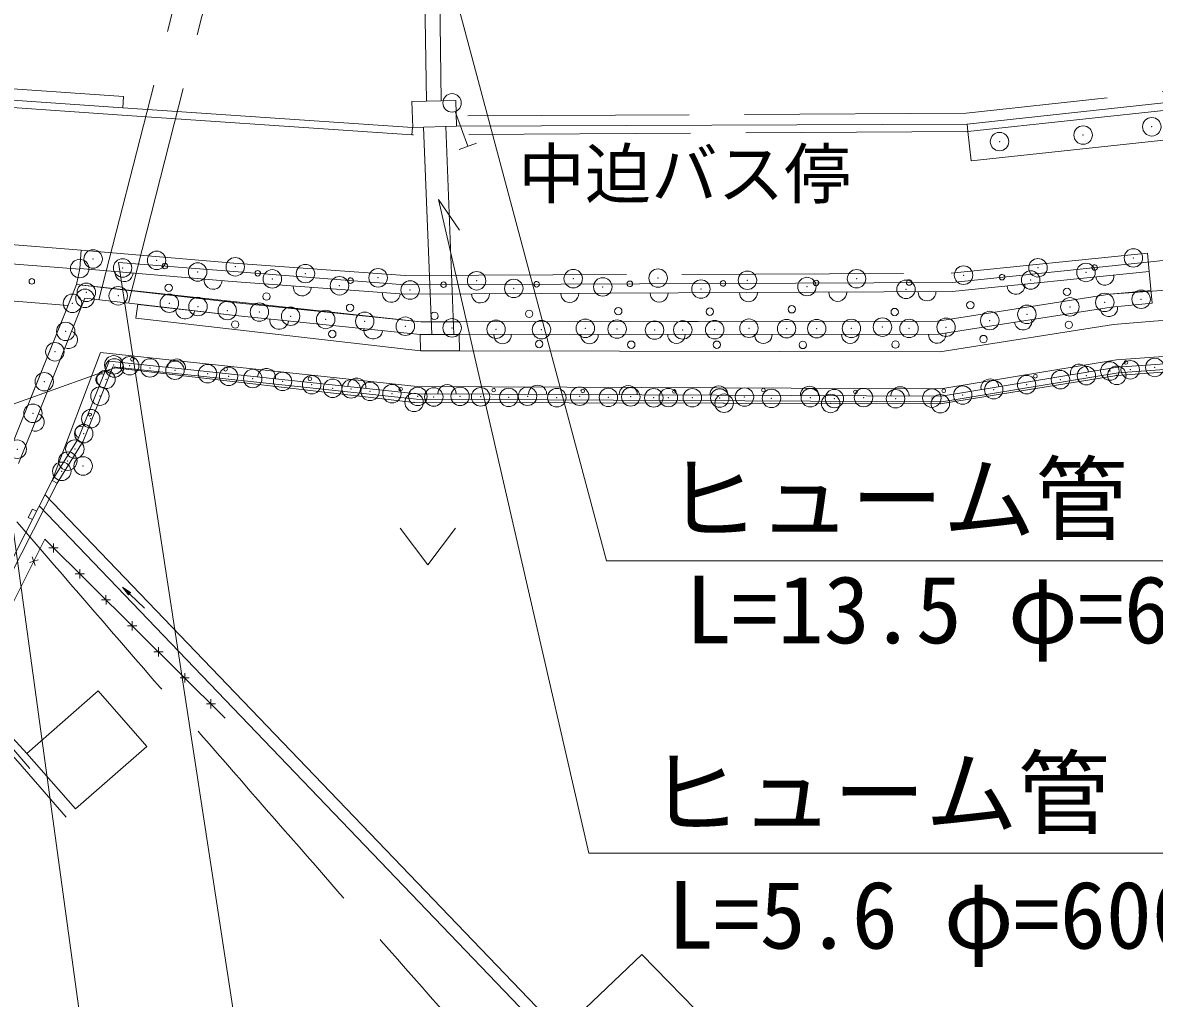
# Model space of a CAD drawing. Units: millimetres, scale not verified. Extents: x 40000 to 680001, y 20000 to 380001.
# Drawn here: x 275606 to 306263, y 288943 to 315360 of the extents above; entities that cross this region are included whole.
import ezdxf
from ezdxf.enums import TextEntityAlignment as Align

# ---------------------------------------------------------------- set-up
doc = ezdxf.new("R2010")
doc.units = ezdxf.units.MM
doc.header["$LTSCALE"] = 1000
doc.header["$PDMODE"] = 32
doc.header["$PDSIZE"] = 500
doc.linetypes.add('DASHED', pattern=[7.5, 6, -1.5])
for name, color, linetype, lineweight in [('M-BGD', 7, 'Continuous', 13), ('M-BMK-ROW', 1, 'Continuous', 13), ('M-STR-HTXT', 7, 'Continuous', 13)]:
    doc.layers.add(name, color=color, linetype=linetype, lineweight=lineweight)
doc.styles.add('ＭＳ ゴシック', font='')
doc.styles.get('ＭＳ ゴシック').set_extended_font_data('MS Gothic')

# ---------------------------------------------------------------- blocks, each defined once
blk = doc.blocks.new('ﾌﾟﾛｯﾄﾏｰｸ-02_67')
at = {"color": 3, "linetype": 'Continuous', "lineweight": 13}
blk.add_circle((0, 0), 0.5, dxfattribs=at)

msp = doc.modelspace()

# ---------------------------------------------------------------- linework, layer by layer
at = {"layer": 'M-BGD', "linetype": 'DASHED'}
for p, q in [((277670, 307855), (284524, 334684)), ((278473, 307767), (285356, 334711)), ((286547, 313232), (286342, 326823)), ((286947, 313243), (286742, 326797)), ((319898, 314923), (301161, 312912)), ((278337, 313356), (266929, 314149)), ((278337, 313356), (278317, 313056)), ((301161, 312912), (287333, 312831)), ((301194, 312414), (286165, 312321)), ((286467, 312530), (286687, 306914)), ((287067, 312546), (287287, 306914)), ((277194, 309201), (272001, 309615)), ((277151, 308703), (277194, 309201)), ((277194, 309201), (281325, 308846)), ((300763, 308578), (306073, 309122)), ((275166, 303558), (277069, 308274)), ((276537, 302890), (276406, 302963)), ((276537, 302890), (273882, 297659))]:
    msp.add_line(p, q, dxfattribs=at)
at = {"layer": 'M-BGD'}
for p, q in [((291422, 300792), (286611, 318801)), ((319930, 314625), (301193, 312614)), ((319951, 314426), (301214, 312415)), ((278303, 312857), (266894, 313650)), ((278317, 313056), (266908, 313849)), ((319950, 313621), (301299, 311619)), ((286164, 312521), (278317, 313056)), ((287342, 313254), (286153, 313221)), ((286153, 313221), (286172, 312521)), ((287362, 312555), (287342, 313254)), ((286150, 312322), (278303, 312857)), ((287324, 312953), (287666, 312013)), ((286164, 312521), (286150, 312322)), ((286172, 312521), (287362, 312555)), ((301193, 312614), (287362, 312555)), ((301214, 312415), (301193, 312614)), ((301299, 311619), (301214, 312415)), ((287431, 311928), (287901, 312099)), ((286872, 310569), (287436, 309744)), ((290944, 292873), (286872, 310569)), ((320008, 310322), (300788, 308328)), ((306124, 308625), (306073, 309122)), ((285959, 308261), (278202, 308870)), ((277151, 308703), (277069, 308274)), ((277151, 308703), (281282, 308348)), ((281282, 308348), (277151, 308703)), ((300789, 308078), (306124, 308625)), ((306124, 308625), (300789, 308078)), ((306204, 307761), (306124, 308625)), ((277069, 308274), (281407, 307777)), ((285951, 308011), (281282, 308348)), ((285951, 308011), (281282, 308348)), ((300788, 308328), (285959, 308261)), ((277294, 307896), (275490, 303427)), ((277294, 307896), (278728, 307738)), ((300789, 308078), (285951, 308011)), ((300789, 308078), (285951, 308011)), ((278728, 307738), (278670, 307358)), ((278728, 307738), (281367, 307430)), ((278735, 307732), (281367, 307430)), ((300416, 306929), (305097, 307661)), ((300416, 306929), (305097, 307661)), ((305097, 307661), (306204, 307761)), ((305097, 307661), (306204, 307761)), ((278670, 307358), (286380, 306470)), ((281367, 307430), (286375, 306914)), ((281367, 307430), (286375, 306914)), ((286375, 306914), (286380, 306470)), ((286375, 306914), (287429, 306914)), ((287429, 306914), (300416, 306929)), ((287429, 306914), (300416, 306929)), ((287441, 306478), (287429, 306914)), ((319711, 307064), (305264, 306032)), ((305264, 306032), (319711, 307064)), ((277717, 306425), (276406, 302963)), ((287441, 306478), (286380, 306470)), ((277114, 304096), (277950, 306199)), ((277248, 304028), (278047, 306038)), ((286280, 305312), (277950, 306199)), ((277950, 306199), (286280, 305312)), ((305264, 306032), (300493, 305248)), ((300493, 305248), (305264, 306032)), ((300493, 305248), (286280, 305312)), ((286280, 305312), (300493, 305248)), ((277114, 304096), (276406, 302963)), ((277248, 304028), (276537, 302890)), ((276406, 302963), (273748, 297727)), ((276214, 302580), (291047, 287129)), ((275871, 302185), (275758, 301962)), ((275983, 302129), (275871, 302185)), ((290492, 287230), (276058, 302267)), ((275758, 301962), (275869, 301906)), ((285834, 301677), (286584, 300677)), ((286584, 300677), (287334, 301677)), ((271631, 292245), (276204, 301373)), ((276204, 301373), (281094, 296533)), ((276317, 301137), (276567, 301138)), ((276442, 301262), (276443, 301012)), ((275788, 300740), (276025, 300819)), ((275946, 300661), (275867, 300898)), ((277153, 300559), (277154, 300309)), ((277028, 300433), (277278, 300434)), ((277863, 299855), (277865, 299605)), ((278308, 300077), (278475, 299868)), ((278308, 300077), (278479, 299873)), ((278910, 299507), (278308, 300077)), ((278308, 300077), (278520, 299916)), ((278308, 300077), (278523, 299920)), ((278308, 300077), (278527, 299924)), ((278308, 300077), (278470, 299864)), ((278308, 300077), (278530, 299927)), ((278308, 300077), (278513, 299908)), ((278308, 300077), (278517, 299913)), ((278308, 300077), (278483, 299877)), ((278308, 300077), (278487, 299881)), ((278308, 300077), (278492, 299887)), ((278308, 300077), (278498, 299893)), ((278308, 300077), (278505, 299900)), ((278308, 300077), (278509, 299904)), ((278530, 299927), (278470, 299864)), ((277739, 299730), (277989, 299731)), ((278450, 299026), (278700, 299027)), ((278574, 299152), (278575, 298902)), ((279160, 298323), (279410, 298324)), ((279285, 298448), (279286, 298198)), ((273748, 297727), (275717, 295573)), ((279995, 297745), (279997, 297495)), ((279871, 297619), (280121, 297621)), ((277648, 297268), (275717, 295573)), ((277648, 297268), (278968, 295764)), ((280582, 296916), (280832, 296917)), ((280706, 297041), (280708, 296791)), ((275802, 295166), (275261, 295794)), ((275717, 295573), (277037, 294070)), ((278968, 295764), (277037, 294070)), ((290463, 288304), (292378, 290130)), ((292378, 290130), (296256, 286175))]:
    msp.add_line(p, q, dxfattribs=at)
at = {"layer": 'M-BGD', "linetype": 'DASHED'}
for points in [[(277153, 308683), (272176, 309079), (261715, 300054)], [(281318, 308846), (285967, 308511), (300763, 308578)], [(276839, 307705), (272513, 308049), (262368, 299296)]]:
    msp.add_lwpolyline(points, dxfattribs=at)
at = {"layer": 'M-BGD'}
for points in [[(306172, 308109), (305054, 308009), (300388, 307279), (287429, 307264), (286394, 307263), (281403, 307778)], [(319772, 308220), (306242, 307282), (305155, 307185), (300453, 306449), (287441, 306478)], [(319715, 307264), (305241, 306231), (300477, 305448), (286292, 305512), (277717, 306425)], [(319707, 306913), (305282, 305883), (300504, 305098), (286272, 305162), (278047, 306038)], [(276789, 293852), (275472, 295353), (273589, 297413)]]:
    msp.add_lwpolyline(points, dxfattribs=at)
for centre, radius in [((287239, 313188), 250), ((275855, 308355), 75), ((279561, 308180), 100), ((303897, 308072), 100), ((282210, 307943), 100), ((301278, 307713), 100), ((284475, 307641), 100), ((286760, 307420), 100), ((289328, 307475), 100), ((291741, 307548), 100), ((294222, 307535), 100), ((296440, 307599), 100), ((299229, 307525), 100), ((281362, 307186), 100), ((303947, 307177), 100), ((283994, 306930), 100), ((301634, 306793), 100), ((289597, 306660), 100), ((292093, 306640), 100), ((294409, 306640), 100), ((296739, 306634), 100), ((299249, 306644), 100), ((278577, 306246), 50), ((281103, 305977), 50), ((305493, 306161), 50), ((283388, 305719), 50), ((303041, 305788), 50), ((285844, 305436), 50), ((288366, 305413), 50), ((290778, 305387), 50), ((293260, 305374), 50), ((295674, 305410), 50), ((298167, 305364), 50), ((300559, 305393), 50), ((277430, 304749), 40)]:
    msp.add_circle(centre, radius, dxfattribs=at)
at = {"layer": 'M-BGD', "linetype": 'DASHED'}
msp.add_arc((1445842, 1310313), 1544935, 218.24634, 221.44448, dxfattribs=at)
at = {"layer": 'M-BGD'}
for centre, radius, start, end in [((279460, 308771), 75, 20, 200), ((279460, 308771), 75, 200, 20), ((304647, 308729), 75, 20, 200), ((304647, 308729), 75, 200, 20), ((278355, 308592), 242, 173.1934, 356.9647), ((281975, 308574), 75, 20, 200), ((281975, 308574), 75, 200, 20), ((284490, 308376), 75, 20, 200), ((302138, 308468), 75, 20, 200), ((302138, 308468), 75, 200, 20), ((304922, 308494), 242, 183.9641, 7.7355), ((280766, 308384), 242, 173.1934, 356.9647), ((283178, 308203), 242, 173.9915, 357.7629), ((284490, 308376), 75, 200, 20), ((287008, 308266), 75, 20, 200), ((287008, 308266), 75, 200, 20), ((289531, 308277), 75, 20, 200), ((289531, 308277), 75, 200, 20), ((292054, 308289), 75, 20, 200), ((292054, 308289), 75, 200, 20), ((294577, 308300), 75, 20, 200), ((294577, 308300), 75, 200, 20), ((297099, 308312), 75, 20, 200), ((297099, 308312), 75, 200, 20), ((299622, 308323), 75, 20, 200), ((299622, 308323), 75, 200, 20), ((302515, 308247), 242, 183.9641, 7.7355), ((285591, 308029), 242, 173.9915, 357.7629), ((288009, 308012), 242, 178.374, 2.1454), ((290428, 308023), 242, 178.374, 2.1454), ((292847, 308034), 242, 178.374, 2.1454), ((295267, 308045), 242, 178.374, 2.1454), ((297686, 308056), 242, 178.374, 2.1454), ((300105, 308067), 242, 178.374, 2.1454), ((280008, 307592), 256, 174.847, 352.0652), ((305033, 307637), 236, 185.3334, 9.7471), ((282554, 307314), 256, 175.5079, 352.726), ((302708, 307273), 236, 185.4552, 12.3234), ((276851, 306776), 241, 245.9192, 70.1364), ((285102, 307052), 256, 175.5079, 352.726), ((288606, 306901), 236, 176.6352, 3.5034), ((290961, 306904), 236, 176.6352, 3.5034), ((293315, 306907), 236, 176.6352, 3.5034), ((295670, 306909), 236, 176.6352, 3.5034), ((298024, 306912), 236, 176.6352, 3.5034), ((300379, 306916), 236, 176.827, 10.7347), ((279774, 306010), 246, 352.8709, 174.9717), ((282215, 305750), 246, 352.8709, 174.9717), ((304232, 305867), 246, 8.2834, 190.3842), ((277742, 305693), 157, 66.0356, 248.1364), ((284656, 305490), 246, 352.8709, 174.9717), ((301810, 305469), 246, 8.2834, 190.3842), ((287101, 305313), 246, 358.6913, 180.7921), ((289555, 305302), 246, 358.6913, 180.7921), ((292010, 305291), 246, 358.6913, 180.7921), ((294464, 305280), 246, 358.6913, 180.7921), ((296919, 305269), 246, 358.6913, 180.7921), ((299374, 305258), 246, 358.6913, 180.7921), ((275950, 304541), 241, 245.9192, 70.1364), ((277180, 304275), 157, 66.5407, 248.6415)]:
    msp.add_arc(centre, radius, start, end, dxfattribs=at)
for p in [(306194, 312540), (304334, 312316), (302068, 312139), (277515, 308962), (279235, 308924), (305696, 308990), (278314, 308718), (280346, 308609), (281365, 308749), (283267, 308565), (301093, 308523), (303110, 308722), (304410, 308596), (282369, 308423), (284189, 308236), (285236, 308451), (287903, 308371), (288910, 308165), (290520, 308429), (291322, 308204), (292820, 308445), (295240, 308385), (296852, 308215), (298195, 308427), (302912, 308392), (277330, 308058), (278194, 307964), (286103, 308121), (293980, 308147), (299535, 308140), (305905, 307871), (276955, 307761), (279580, 307763), (280355, 307674), (281149, 307566), (303974, 307664), (304920, 307785), (282019, 307524), (282865, 307411), (283814, 307323), (284872, 307274), (301805, 307295), (302809, 307462), (276773, 307001), (285972, 307142), (287240, 307096), (288430, 307058), (289660, 307048), (290848, 307084), (291710, 307063), (292723, 307036), (293488, 307042), (294353, 307047), (295280, 307087), (296300, 307075), (297117, 307075), (298056, 307082), (298898, 307116), (299617, 307081), (300621, 307112), (276479, 306449), (278075, 306095), (278505, 306071), (306274, 306024), (279053, 306011), (279732, 305948), (280615, 305855), (281185, 305784), (281838, 305724), (304422, 305802), (305058, 305928), (305609, 305961), (276192, 305638), (277864, 305701), (282647, 305647), (283435, 305556), (284003, 305460), (284504, 305444), (301911, 305421), (302802, 305559), (303719, 305694), (277700, 305248), (285017, 305377), (285610, 305314), (286311, 305241), (286744, 305225), (287456, 305243), (288012, 305229), (288773, 305214), (289282, 305245), (290076, 305206), (290694, 305245), (291473, 305213), (292080, 305229), (292703, 305202), (293097, 305209), (293748, 305205), (294489, 305196), (295160, 305223), (295891, 305186), (296944, 305204), (297596, 305181), (298385, 305208), (299251, 305177), (300235, 305194), (301072, 305276), (275884, 304783), (277451, 304637), (277260, 304232), (275458, 303811), (277020, 303814), (276829, 303488), (276666, 303213)]:
    msp.add_point(p, dxfattribs=at)
at = {"layer": 'M-BMK-ROW', "color": 30}
msp.add_lwpolyline([(275830, 305204), (278092, 306010), (286210, 305078), (294608, 305056), (297494, 305049), (300465, 305042), (305246, 305810), (309454, 306116), (312513, 305687), (315004, 306519), (319643, 306855), (323988, 306335), (325144, 306193), (325254, 306179), (325509, 308284), (319748, 309050), (305054, 308009), (300389, 307279), (286394, 307264), (277069, 308274)], close=True, dxfattribs=at)
msp.add_lwpolyline([(350918, 303885), (344332, 306565), (327967, 308531), (325640, 306132), (325144, 306193), (323988, 306335), (319643, 306855), (315004, 306519), (312513, 305687), (309454, 306116), (305246, 305810), (300465, 305042), (297494, 305049), (294608, 305056), (286210, 305078), (278092, 306010), (275830, 305204), (274558, 304752)], dxfattribs=at)
at = {"layer": 'M-BMK-ROW'}
for centre in [(278092, 306010), (305246, 305810), (286210, 305078), (294608, 305056), (297494, 305049), (300465, 305042), (277245, 303357)]:
    msp.add_circle(centre, 250, dxfattribs=at)
for p in [(278092, 306010), (305246, 305810), (286210, 305078), (294608, 305056), (297494, 305049), (300465, 305042), (277245, 303357)]:
    msp.add_point(p, dxfattribs=at)
at = {"layer": 'M-STR-HTXT'}
for p, q in [((278202, 308870), (289029, 238367)), ((274518, 307664), (285965, 224238)), ((291422, 300792), (311157, 300792)), ((290944, 292873), (310678, 292873))]:
    msp.add_line(p, q, dxfattribs=at)

# ---------------------------------------------------------------- block references
at = {"layer": 'M-BMK-ROW', "xscale": 500.001, "yscale": 500.001}
for p in [(277151, 308703), (277294, 307896)]:
    msp.add_blockref('ﾌﾟﾛｯﾄﾏｰｸ-02_67', p, dxfattribs=at)

# ---------------------------------------------------------------- texts
at = {"layer": 'M-BGD', "style": 'ＭＳ ゴシック'}
msp.add_text('中迫バス停', height=1320, dxfattribs=at).set_placement((293533, 310212), align=Align.BOTTOM_CENTER)
at = {"layer": 'M-STR-HTXT', "style": 'ＭＳ ゴシック'}
for s, p in [('ヒューム管', (293038, 301003)), ('L=13.5 φ=600', (293566, 298006)), ('ヒューム管', (292560, 293041)), ('L=5.6 φ=600', (293077, 289739))]:
    msp.add_text(s, height=1833, dxfattribs=at).set_placement(p, align=Align.BOTTOM_LEFT)

doc.saveas('drawing.dxf')
